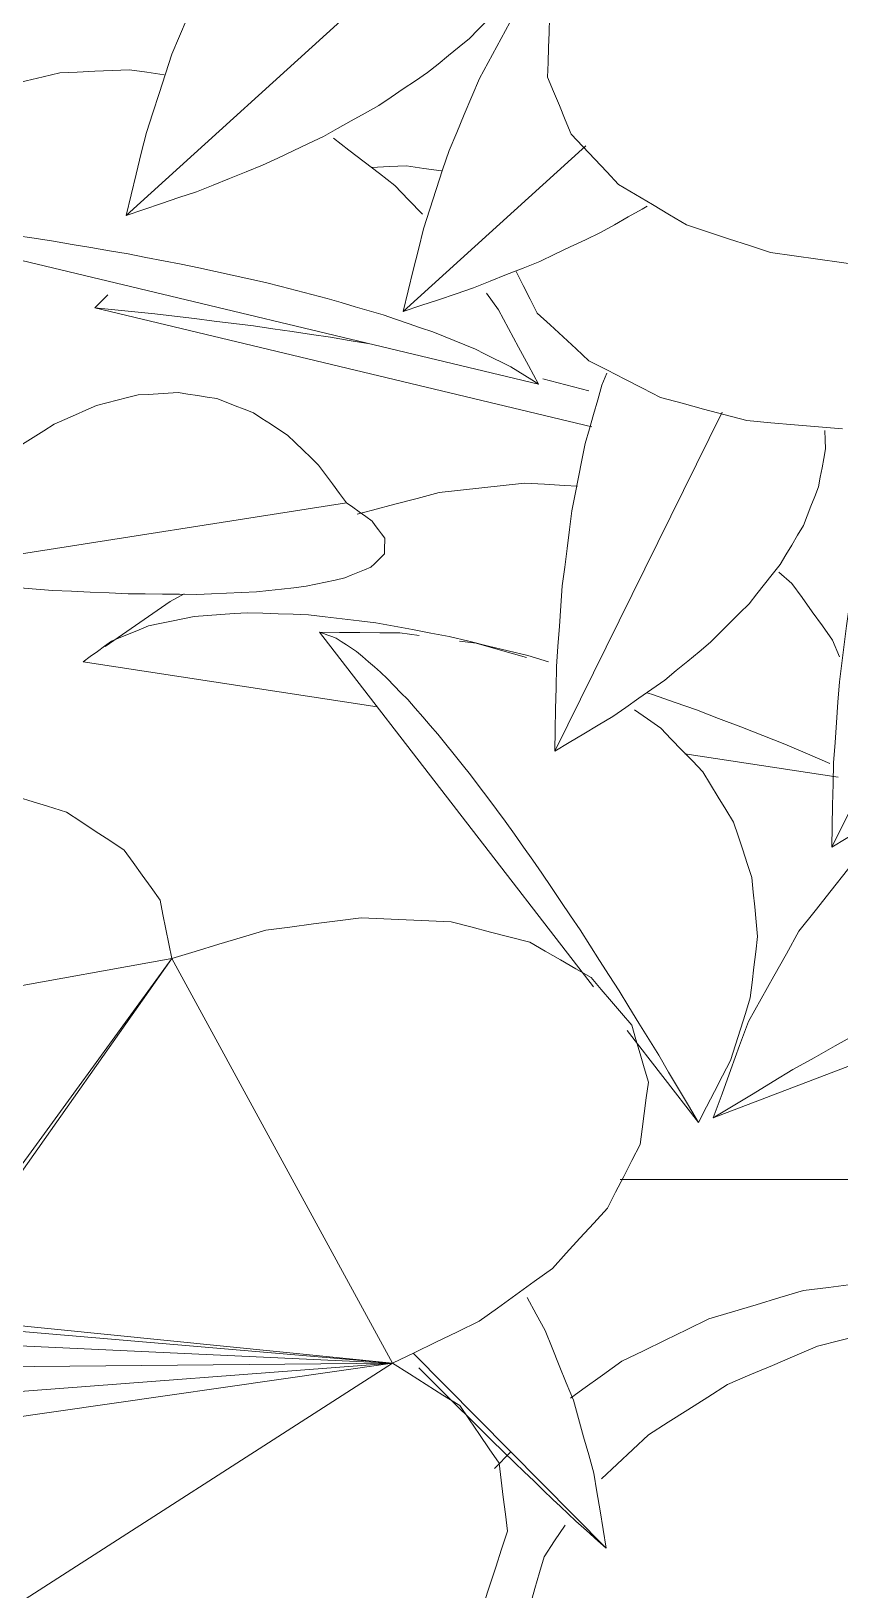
# Model space of a CAD drawing. Header units: metres. Extents: x 10.2 to 20.8, y -0.2 to 6.6.
# Drawn here: x 14.4222 to 14.4622, y 2.6225 to 2.6996 of the extents above; entities that cross this region are included whole.
import ezdxf

# ---------------------------------------------------------------- set-up
doc = ezdxf.new("R2010")
doc.units = ezdxf.units.M
for name, color, linetype, lineweight in [('Importações nas famílias', 250, 'Continuous', 5), ('Quadro estrutural', 7, 'Continuous', 5), ('Vegetação', 7, 'Continuous', 5)]:
    doc.layers.add(name, color=color, linetype=linetype, lineweight=lineweight)

# ---------------------------------------------------------------- blocks, each defined once
blk = doc.blocks.new('Planta_pergolado_12200 - plantas pergolado_skp_Component_12-V4431-Corte 3')
at = {"layer": 'Importações nas famílias'}
blk.add_line((14.440606, 2.68569), (14.449649, 2.693887), dxfattribs=at)
at = {"layer": 'Importações nas famílias', "flags": 128}
for points in [[(14.447984, 2.703056), (14.447514, 2.702386), (14.447043, 2.701715), (14.446573, 2.701045), (14.446102, 2.700375)], [(14.446102, 2.700375), (14.445673, 2.699586), (14.445244, 2.698797), (14.444814, 2.698008), (14.444385, 2.697219)], [(14.444385, 2.697219), (14.444008, 2.69633), (14.44363, 2.695441), (14.443252, 2.694552), (14.442874, 2.693663)], [(14.442874, 2.693663), (14.442557, 2.692695), (14.442239, 2.691726), (14.441922, 2.690758), (14.441604, 2.68979)], [(14.450376, 2.689602), (14.451059, 2.689985), (14.451742, 2.690369), (14.452425, 2.690752), (14.452684, 2.690897)], [(14.441604, 2.68979), (14.441355, 2.688765), (14.441105, 2.68774), (14.440855, 2.686715), (14.440606, 2.68569)], [(14.447359, 2.688173), (14.448113, 2.68853), (14.448867, 2.688888), (14.449622, 2.689245), (14.450376, 2.689602)], [(14.44409, 2.686864), (14.444907, 2.687191), (14.445724, 2.687519), (14.446541, 2.687846), (14.447359, 2.688173)], [(14.440606, 2.68569), (14.441477, 2.685984), (14.442348, 2.686277), (14.443219, 2.686571), (14.44409, 2.686864)]]:
    blk.add_lwpolyline(points, dxfattribs=at)
blk = doc.blocks.new('Planta_pergolado_12200 - plantas pergolado_skp_Component_16-V4433-Corte 3')
blk.add_blockref('Planta_pergolado_12200 - plantas pergolado_skp_Component_12-V4431-Corte 3', (0, 0))
blk = doc.blocks.new('Planta_pergolado_12200 - plantas pergolado_skp_Component_12-V4457-Corte 3')
at = {"layer": 'Importações nas famílias'}
for p, q in [((14.436956, 2.786267), (14.436455, 2.785731)), ((14.429076, 2.768365), (14.444368, 2.782225)), ((14.449106, 2.780632), (14.449337, 2.781078))]:
    blk.add_line(p, q, dxfattribs=at)
at = {"layer": 'Importações nas famílias', "flags": 128}
for points in [[(14.436455, 2.785731), (14.435984, 2.785061), (14.435514, 2.784391), (14.435043, 2.78372), (14.434573, 2.78305)], [(14.434573, 2.78305), (14.434144, 2.782261), (14.433714, 2.781472), (14.433285, 2.780683), (14.432856, 2.779894)], [(14.44778, 2.778861), (14.448112, 2.779304), (14.448443, 2.779746), (14.448774, 2.780189), (14.449106, 2.780632)], [(14.432856, 2.779894), (14.432478, 2.779005), (14.432101, 2.778116), (14.431723, 2.777227), (14.431345, 2.776338)], [(14.446071, 2.777121), (14.446498, 2.777556), (14.446926, 2.777991), (14.447353, 2.778426), (14.44778, 2.778861)], [(14.443996, 2.775431), (14.444515, 2.775853), (14.445034, 2.776276), (14.445552, 2.776698), (14.446071, 2.777121)], [(14.431345, 2.776338), (14.431028, 2.77537), (14.43071, 2.774402), (14.430393, 2.773433), (14.430075, 2.772465)], [(14.441579, 2.77381), (14.442183, 2.774216), (14.442788, 2.774621), (14.443392, 2.775026), (14.443996, 2.775431)], [(14.438847, 2.772277), (14.43953, 2.772661), (14.440213, 2.773044), (14.440896, 2.773427), (14.441579, 2.77381)], [(14.430075, 2.772465), (14.429826, 2.77144), (14.429576, 2.770415), (14.429326, 2.76939), (14.429076, 2.768365)], [(14.435829, 2.770848), (14.436584, 2.771205), (14.437338, 2.771563), (14.438092, 2.77192), (14.438847, 2.772277)], [(14.43256, 2.769539), (14.433378, 2.769867), (14.434195, 2.770194), (14.435012, 2.770521), (14.435829, 2.770848)], [(14.429076, 2.768365), (14.429947, 2.768659), (14.430818, 2.768952), (14.431689, 2.769246), (14.43256, 2.769539)]]:
    blk.add_lwpolyline(points, dxfattribs=at)
blk = doc.blocks.new('Planta_pergolado_12200 - plantas pergolado_skp_Component_17-V4470-Corte 3')
at = {"layer": 'Importações nas famílias', "flags": 128}
for points in [[(14.447752, 2.697279), (14.447777, 2.698014), (14.447802, 2.698749), (14.447826, 2.699484), (14.447851, 2.700219)], [(14.448916, 2.694469), (14.448625, 2.695171), (14.448334, 2.695874), (14.448043, 2.696576), (14.447752, 2.697279)], [(14.451261, 2.691979), (14.450675, 2.692601), (14.450088, 2.693224), (14.449502, 2.693846), (14.448916, 2.694469)], [(14.454629, 2.68998), (14.453787, 2.69048), (14.452945, 2.690979), (14.452103, 2.691479), (14.451261, 2.691979)], [(14.458789, 2.688608), (14.457749, 2.688951), (14.456709, 2.689294), (14.455669, 2.689637), (14.454629, 2.68998)], [(14.463459, 2.687956), (14.462292, 2.688119), (14.461124, 2.688282), (14.459957, 2.688445), (14.458789, 2.688608)]]:
    blk.add_lwpolyline(points, dxfattribs=at)
blk = doc.blocks.new('Planta_pergolado_12200 - plantas pergolado_skp_Component_16-V4471-Corte 3')
for name, p in [('Planta_pergolado_12200 - plantas pergolado_skp_Component_17-V4470-Corte 3', (0, 0)), ('Planta_pergolado_12200 - plantas pergolado_skp_Component_12-V4457-Corte 3', (-0.00218, -0.077922))]:
    blk.add_blockref(name, p)
blk = doc.blocks.new('Planta_pergolado_12200 - plantas pergolado_skp_Component_12-V4473-Corte 3')
at = {"layer": 'Importações nas famílias'}
for p, q in [((14.425991, 2.686527), (14.425345, 2.685882)), ((14.425345, 2.685882), (14.449945, 2.679997))]:
    blk.add_line(p, q, dxfattribs=at)
at = {"layer": 'Importações nas famílias', "flags": 128}
for points in [[(14.440766, 2.692897), (14.439907, 2.692858), (14.439049, 2.692819)], [(14.442494, 2.692648), (14.44163, 2.692773), (14.440766, 2.692897)], [(14.425345, 2.685882), (14.426332, 2.685779), (14.42732, 2.685676), (14.428308, 2.685573), (14.429295, 2.68547)], [(14.429295, 2.68547), (14.430272, 2.685348), (14.431248, 2.685225), (14.432224, 2.685103), (14.4332, 2.684981)], [(14.4332, 2.684981), (14.434154, 2.68484), (14.435108, 2.6847), (14.436062, 2.684559), (14.437016, 2.684419)], [(14.437016, 2.684419), (14.437936, 2.684262), (14.438857, 2.684105)], [(14.447509, 2.682367), (14.448272, 2.682172), (14.449034, 2.681977), (14.449797, 2.681781)]]:
    blk.add_lwpolyline(points, dxfattribs=at)
blk = doc.blocks.new('Planta_pergolado_12200 - plantas pergolado_skp_Component_12-V4475-Corte 3')
at = {"layer": 'Importações nas famílias'}
for p, q in [((14.464385, 2.677889), (14.464144, 2.677298)), ((14.461813, 2.659203), (14.468845, 2.673413))]:
    blk.add_line(p, q, dxfattribs=at)
at = {"layer": 'Importações nas famílias', "flags": 128}
for points in [[(14.464144, 2.677298), (14.463938, 2.676578), (14.463733, 2.675858), (14.463528, 2.675138), (14.463323, 2.674417)], [(14.463323, 2.674417), (14.463159, 2.673584), (14.462994, 2.672751), (14.46283, 2.671918), (14.462666, 2.671085)], [(14.462666, 2.671085), (14.462547, 2.670158), (14.462427, 2.669232), (14.462308, 2.668306), (14.462189, 2.667379)], [(14.472966, 2.668429), (14.473254, 2.668913), (14.473542, 2.669396), (14.47383, 2.66988), (14.474118, 2.670363)], [(14.471428, 2.666497), (14.471813, 2.66698), (14.472197, 2.667463), (14.472582, 2.667946), (14.472966, 2.668429)], [(14.462189, 2.667379), (14.462117, 2.666381), (14.462045, 2.665383), (14.461974, 2.664385), (14.461902, 2.663387)], [(14.46952, 2.664587), (14.469997, 2.665064), (14.470474, 2.665542), (14.470951, 2.666019), (14.471428, 2.666497)], [(14.467265, 2.662721), (14.467829, 2.663187), (14.468393, 2.663654), (14.468957, 2.66412), (14.46952, 2.664587)], [(14.461902, 2.663387), (14.46188, 2.662341), (14.461857, 2.661295), (14.461835, 2.660249), (14.461813, 2.659203)], [(14.464686, 2.660919), (14.465331, 2.66137), (14.465975, 2.66182), (14.46662, 2.66227), (14.467265, 2.662721)], [(14.461813, 2.659203), (14.462531, 2.659632), (14.463249, 2.660061), (14.463968, 2.66049), (14.464686, 2.660919)]]:
    blk.add_lwpolyline(points, dxfattribs=at)
blk = doc.blocks.new('Planta_pergolado_12200 - plantas pergolado_skp_Component_16-V4477-Corte 3')
for name in ['Planta_pergolado_12200 - plantas pergolado_skp_Component_12-V4473-Corte 3', 'Planta_pergolado_12200 - plantas pergolado_skp_Component_12-V4475-Corte 3']:
    blk.add_blockref(name, (0, 0))
blk = doc.blocks.new('Planta_pergolado_12200 - plantas pergolado_skp_Component_12-V4479-Corte 3')
at = {"layer": 'Importações nas famílias'}
for p, q in [((14.411635, 2.690635), (14.447308, 2.682102)), ((14.445326, 2.685778), (14.444728, 2.686603))]:
    blk.add_line(p, q, dxfattribs=at)
at = {"layer": 'Importações nas famílias', "flags": 128}
for points in [[(14.423621, 2.697495), (14.422787, 2.697294), (14.421953, 2.697092), (14.421119, 2.696891), (14.420285, 2.69669)], [(14.427057, 2.697651), (14.426198, 2.697612), (14.425339, 2.697573), (14.42448, 2.697534), (14.423621, 2.697495)], [(14.428785, 2.697402), (14.427921, 2.697526), (14.427057, 2.697651)], [(14.420285, 2.69669), (14.419496, 2.69633), (14.418706, 2.695971), (14.417916, 2.695612), (14.417127, 2.695253)], [(14.417127, 2.695253), (14.4164, 2.694744), (14.415674, 2.694236), (14.414947, 2.693727), (14.414221, 2.693219)], [(14.44019, 2.691928), (14.439432, 2.69251), (14.438673, 2.693093), (14.437915, 2.693675), (14.437157, 2.694257)], [(14.414221, 2.693219), (14.413574, 2.692573), (14.412928, 2.691927), (14.412282, 2.691281), (14.411635, 2.690635)], [(14.441563, 2.690504), (14.440876, 2.691216), (14.44019, 2.691928)], [(14.411635, 2.690635), (14.412623, 2.690532), (14.413611, 2.690429), (14.414598, 2.690326), (14.415586, 2.690223)], [(14.415586, 2.690223), (14.416562, 2.690101), (14.417538, 2.689979), (14.418515, 2.689856), (14.419491, 2.689734)], [(14.419491, 2.689734), (14.420445, 2.689594), (14.421398, 2.689453), (14.422352, 2.689313), (14.423306, 2.689172)], [(14.423306, 2.689172), (14.424227, 2.689016), (14.425148, 2.688859), (14.426069, 2.688702), (14.42699, 2.688545)], [(14.42699, 2.688545), (14.427867, 2.688373), (14.428745, 2.688202), (14.429623, 2.68803), (14.4305, 2.687858)], [(14.4305, 2.687858), (14.431325, 2.687674), (14.43215, 2.687489), (14.432975, 2.687305), (14.433799, 2.687121)], [(14.433799, 2.687121), (14.434562, 2.686925), (14.435325, 2.68673), (14.436087, 2.686535), (14.43685, 2.686339)], [(14.43685, 2.686339), (14.437542, 2.686136), (14.438234, 2.685932), (14.438926, 2.685728), (14.439618, 2.685524)], [(14.447308, 2.682102), (14.446812, 2.683021), (14.446317, 2.68394), (14.445821, 2.684859), (14.445326, 2.685778)], [(14.439618, 2.685524), (14.440232, 2.685314), (14.440846, 2.685103), (14.44146, 2.684893), (14.442074, 2.684683)], [(14.442074, 2.684683), (14.442603, 2.684469), (14.443131, 2.684254), (14.44366, 2.68404), (14.444189, 2.683826)], [(14.444189, 2.683826), (14.444627, 2.68361), (14.445064, 2.683394), (14.445502, 2.683178), (14.44594, 2.682962)], [(14.44594, 2.682962), (14.446282, 2.682747), (14.446624, 2.682532), (14.446966, 2.682317), (14.447308, 2.682102)]]:
    blk.add_lwpolyline(points, dxfattribs=at)
blk = doc.blocks.new('Planta_pergolado_12200 - plantas pergolado_skp_Component_12-V4480-Corte 3')
at = {"layer": 'Importações nas famílias'}
for p, q in [((14.450676, 2.682642), (14.450434, 2.682052)), ((14.448103, 2.663956), (14.456396, 2.680713))]:
    blk.add_line(p, q, dxfattribs=at)
at = {"layer": 'Importações nas famílias', "flags": 128}
for points in [[(14.450434, 2.682052), (14.450229, 2.681331), (14.450024, 2.680611), (14.449819, 2.679891), (14.449613, 2.679171)], [(14.461506, 2.678903), (14.461489, 2.679355), (14.461473, 2.679808)], [(14.449613, 2.679171), (14.449449, 2.678338), (14.449285, 2.677504), (14.449121, 2.676671), (14.448956, 2.675838)], [(14.461161, 2.677031), (14.461247, 2.677499), (14.461333, 2.677967), (14.46142, 2.678435), (14.461506, 2.678903)], [(14.460409, 2.675117), (14.460597, 2.675595), (14.460785, 2.676074), (14.460973, 2.676552), (14.461161, 2.677031)], [(14.448956, 2.675838), (14.448837, 2.674912), (14.448718, 2.673985), (14.448598, 2.673059), (14.448479, 2.672133)], [(14.459257, 2.673183), (14.459545, 2.673666), (14.459833, 2.67415), (14.460121, 2.674633), (14.460409, 2.675117)], [(14.457719, 2.67125), (14.458103, 2.671733), (14.458488, 2.672216), (14.458872, 2.6727), (14.459257, 2.673183)], [(14.448479, 2.672133), (14.448407, 2.671135), (14.448336, 2.670137), (14.448264, 2.669139), (14.448192, 2.668141)], [(14.455811, 2.66934), (14.456288, 2.669818), (14.456765, 2.670295), (14.457242, 2.670773), (14.457719, 2.67125)], [(14.453555, 2.667474), (14.454119, 2.667941), (14.454683, 2.668407), (14.455247, 2.668874), (14.455811, 2.66934)], [(14.448192, 2.668141), (14.44817, 2.667095), (14.448148, 2.666048), (14.448126, 2.665002), (14.448103, 2.663956)], [(14.450977, 2.665673), (14.451621, 2.666123), (14.452266, 2.666573), (14.452911, 2.667024), (14.453555, 2.667474)], [(14.448103, 2.663956), (14.448822, 2.664385), (14.44954, 2.664814), (14.450258, 2.665244), (14.450977, 2.665673)]]:
    blk.add_lwpolyline(points, dxfattribs=at)
blk = doc.blocks.new('Planta_pergolado_12200 - plantas pergolado_skp_Component_17-V4481-Corte 3')
at = {"layer": 'Importações nas famílias', "flags": 128}
for points in [[(14.447242, 2.685618), (14.446891, 2.686302), (14.446541, 2.686986), (14.446191, 2.687671)], [(14.449798, 2.683262), (14.449159, 2.683851), (14.44852, 2.68444), (14.447881, 2.685029), (14.447242, 2.685618)], [(14.453335, 2.681448), (14.452451, 2.681901), (14.451566, 2.682355), (14.450682, 2.682809), (14.449798, 2.683262)], [(14.457612, 2.680298), (14.456543, 2.680585), (14.455473, 2.680873), (14.454404, 2.68116), (14.453335, 2.681448)], [(14.462338, 2.679891), (14.461156, 2.679993), (14.459975, 2.680094), (14.458793, 2.680196), (14.457612, 2.680298)]]:
    blk.add_lwpolyline(points, dxfattribs=at)
blk = doc.blocks.new('Planta_pergolado_12200 - plantas pergolado_skp_Component_16-V4482-Corte 3')
for name in ['Planta_pergolado_12200 - plantas pergolado_skp_Component_17-V4481-Corte 3', 'Planta_pergolado_12200 - plantas pergolado_skp_Component_12-V4479-Corte 3', 'Planta_pergolado_12200 - plantas pergolado_skp_Component_12-V4480-Corte 3']:
    blk.add_blockref(name, (0, 0))
blk = doc.blocks.new('Planta_pergolado_12200 - plantas pergolado_skp_Component_12-V4495-Corte 3')
at = {"layer": 'Importações nas famílias'}
for p, q in [((14.459845, 2.67225), (14.459196, 2.672805)), ((14.429773, 2.67174), (14.429079, 2.671362)), ((14.462197, 2.668622), (14.461854, 2.669451)), ((14.446771, 2.668681), (14.447795, 2.668377)), ((14.424773, 2.66838), (14.43931, 2.666156)), ((14.454541, 2.663826), (14.462127, 2.662665))]:
    blk.add_line(p, q, dxfattribs=at)
at = {"layer": 'Importações nas famílias', "flags": 128}
for points in [[(14.446609, 2.677209), (14.445554, 2.677093), (14.444499, 2.676976), (14.443444, 2.67686), (14.442389, 2.676744)], [(14.449227, 2.677057), (14.448581, 2.677094), (14.447595, 2.677152), (14.446609, 2.677209)], [(14.442389, 2.676744), (14.44129, 2.676456), (14.440191, 2.676168), (14.439091, 2.675881), (14.438327, 2.675681)], [(14.461854, 2.669451), (14.461352, 2.67015), (14.460849, 2.67085), (14.460347, 2.67155), (14.459845, 2.67225)], [(14.429079, 2.671362), (14.428003, 2.670616), (14.426926, 2.669871), (14.42585, 2.669125)], [(14.428007, 2.670151), (14.42857, 2.670268), (14.429134, 2.670385), (14.429697, 2.670502), (14.43026, 2.670619)], [(14.43026, 2.670619), (14.430922, 2.670665), (14.431583, 2.670711), (14.432245, 2.670756), (14.432907, 2.670802)], [(14.432907, 2.670802), (14.433659, 2.670776), (14.434411, 2.670749), (14.435164, 2.670723), (14.435916, 2.670697)], [(14.435916, 2.670697), (14.436751, 2.670599), (14.437586, 2.670501), (14.43842, 2.670403), (14.439255, 2.670305)], [(14.439255, 2.670305), (14.440163, 2.670136), (14.441071, 2.669967), (14.441979, 2.669799), (14.442887, 2.66963)], [(14.426171, 2.669402), (14.42663, 2.669589), (14.427089, 2.669776), (14.427548, 2.669963), (14.428007, 2.670151)], [(14.442887, 2.66963), (14.443858, 2.669393), (14.444829, 2.669155), (14.4458, 2.668918), (14.446771, 2.668681)], [(14.424773, 2.66838), (14.425123, 2.668635), (14.425472, 2.668891), (14.425822, 2.669146), (14.426171, 2.669402)], [(14.452684, 2.666841), (14.452993, 2.666735), (14.454057, 2.666369), (14.455122, 2.666003)], [(14.455122, 2.666003), (14.456215, 2.665578), (14.457308, 2.665153), (14.458402, 2.664728), (14.459495, 2.664303)], [(14.459495, 2.664303), (14.460606, 2.663825), (14.461716, 2.663346)]]:
    blk.add_lwpolyline(points, dxfattribs=at)
blk = doc.blocks.new('Planta_pergolado_12200 - plantas pergolado_skp_Component_12-V4496-Corte 3')
at = {"layer": 'Importações nas famílias'}
for p, q in [((14.445926, 2.629321), (14.445125, 2.628497)), ((14.438554, 2.614807), (14.446887, 2.618044)), ((14.43885, 2.615969), (14.438554, 2.614807))]:
    blk.add_line(p, q, dxfattribs=at)
at = {"layer": 'Importações nas famílias', "flags": 128}
for points in [[(14.465363, 2.63793), (14.464126, 2.637768), (14.462889, 2.637607), (14.461653, 2.637446), (14.460416, 2.637285)], [(14.460416, 2.637285), (14.459245, 2.636938), (14.458074, 2.63659), (14.456903, 2.636242), (14.455732, 2.635895)], [(14.455732, 2.635895), (14.454654, 2.635369), (14.453576, 2.634843), (14.452498, 2.634317), (14.45142, 2.633791)], [(14.45142, 2.633791), (14.45046, 2.633099), (14.4495, 2.632407), (14.448884, 2.631962)], [(14.442889, 2.61721), (14.443993, 2.617788), (14.445097, 2.618367), (14.446202, 2.618946), (14.446905, 2.619314)], [(14.438554, 2.614807), (14.439638, 2.615408), (14.440721, 2.616009), (14.441805, 2.616609), (14.442889, 2.61721)]]:
    blk.add_lwpolyline(points, dxfattribs=at)
blk = doc.blocks.new('Planta_pergolado_12200 - plantas pergolado_skp_Component_16-V4500-Corte 3')
for name in ['Planta_pergolado_12200 - plantas pergolado_skp_Component_12-V4495-Corte 3', 'Planta_pergolado_12200 - plantas pergolado_skp_Component_12-V4496-Corte 3']:
    blk.add_blockref(name, (0, 0))
blk = doc.blocks.new('Planta_pergolado_12200 - plantas pergolado_skp_-V4512-Corte 3')
blk.add_blockref('Planta_pergolado_12200 - plantas pergolado_skp_Component_16-V4500-Corte 3', (0, 0))
blk = doc.blocks.new('Planta_pergolado_12200 - plantas pergolado_skp_-V4513-Corte 3')
for name in ['Planta_pergolado_12200 - plantas pergolado_skp_-V4512-Corte 3', 'Planta_pergolado_12200 - plantas pergolado_skp_Component_16-V4471-Corte 3', 'Planta_pergolado_12200 - plantas pergolado_skp_Component_16-V4433-Corte 3', 'Planta_pergolado_12200 - plantas pergolado_skp_Component_16-V4482-Corte 3', 'Planta_pergolado_12200 - plantas pergolado_skp_Component_16-V4477-Corte 3']:
    blk.add_blockref(name, (0, 0))
blk = doc.blocks.new('Planta_pergolado_12200 - plantas pergolado_skp_-V4514-Corte 3')
blk.add_blockref('Planta_pergolado_12200 - plantas pergolado_skp_-V4513-Corte 3', (0, 0))
blk = doc.blocks.new('Planta_pergolado_12200 - plantas pergolado_skp_Component_12-V4916-Corte 3')
at = {"layer": 'Importações nas famílias'}
for p, q in [((14.436458, 2.669841), (14.450029, 2.652305)), ((14.441388, 2.669673), (14.440446, 2.669801)), ((14.444213, 2.669289), (14.443385, 2.669402)), ((14.451695, 2.650152), (14.455214, 2.645604))]:
    blk.add_line(p, q, dxfattribs=at)
at = {"layer": 'Importações nas famílias', "flags": 128}
for points in [[(14.440446, 2.669801), (14.439449, 2.669811), (14.438452, 2.669821), (14.437455, 2.669831), (14.436458, 2.669841)], [(14.436458, 2.669841), (14.436666, 2.669768), (14.436874, 2.669694), (14.437081, 2.669621), (14.437289, 2.669548)], [(14.437289, 2.669548), (14.437542, 2.669383), (14.437795, 2.669218), (14.438049, 2.669053), (14.438302, 2.668888)], [(14.438302, 2.668888), (14.438598, 2.668633), (14.438895, 2.668379), (14.439191, 2.668124), (14.439487, 2.667869)], [(14.446703, 2.668591), (14.445943, 2.668804), (14.445078, 2.669047), (14.444213, 2.669289)], [(14.439487, 2.667869), (14.439823, 2.667528), (14.440159, 2.667187), (14.440495, 2.666845), (14.440831, 2.666504)], [(14.440831, 2.666504), (14.441203, 2.666079), (14.441575, 2.665655), (14.441947, 2.66523), (14.442318, 2.664805)], [(14.453352, 2.665101), (14.452699, 2.665554), (14.452047, 2.666006)], [(14.455438, 2.66293), (14.454916, 2.663473), (14.454395, 2.664015), (14.453873, 2.664558), (14.453352, 2.665101)], [(14.442318, 2.664805), (14.442722, 2.664303), (14.443126, 2.6638), (14.443529, 2.663297), (14.443933, 2.662794)], [(14.443933, 2.662794), (14.444364, 2.662218), (14.444795, 2.661643), (14.445226, 2.661067), (14.445657, 2.660491)], [(14.456952, 2.660448), (14.456573, 2.661069), (14.456195, 2.661689), (14.455816, 2.662309), (14.455438, 2.66293)], [(14.445657, 2.660491), (14.44611, 2.659849), (14.446564, 2.659207), (14.447017, 2.658565), (14.447471, 2.657923)], [(14.457859, 2.657715), (14.457633, 2.658399), (14.457406, 2.659082), (14.457179, 2.659765), (14.456952, 2.660448)], [(14.447471, 2.657923), (14.447942, 2.657222), (14.448413, 2.656521), (14.448884, 2.655819), (14.449355, 2.655118)], [(14.458138, 2.654794), (14.458069, 2.655525), (14.457999, 2.656255), (14.457929, 2.656985), (14.457859, 2.657715)], [(14.449355, 2.655118), (14.449838, 2.654365), (14.450321, 2.653613), (14.450804, 2.65286), (14.451288, 2.652107)], [(14.457782, 2.651755), (14.457871, 2.652515), (14.45796, 2.653275), (14.458049, 2.654035), (14.458138, 2.654794)], [(14.451288, 2.652107), (14.451778, 2.651311), (14.452268, 2.650516), (14.452758, 2.64972), (14.453248, 2.648924)], [(14.4568, 2.648667), (14.457046, 2.649439), (14.457291, 2.650211), (14.457537, 2.650983), (14.457782, 2.651755)], [(14.453248, 2.648924), (14.453739, 2.648094), (14.454231, 2.647264), (14.454722, 2.646434), (14.455214, 2.645604)], [(14.455214, 2.645604), (14.45561, 2.64637), (14.456007, 2.647135), (14.456403, 2.647901), (14.4568, 2.648667)]]:
    blk.add_lwpolyline(points, dxfattribs=at)
blk = doc.blocks.new('Planta_pergolado_12200 - plantas pergolado_skp_Component_17-V4921-Corte 3')
at = {"layer": 'Importações nas famílias', "flags": 128}
for points in [[(14.461101, 2.63454), (14.462274, 2.634835), (14.463448, 2.635131), (14.464621, 2.635426), (14.465794, 2.635722)], [(14.456649, 2.632642), (14.457762, 2.633116), (14.458875, 2.633591), (14.459988, 2.634065), (14.461101, 2.63454)], [(14.452744, 2.630156), (14.45372, 2.630777), (14.454696, 2.631399), (14.455673, 2.63202), (14.456649, 2.632642)], [(14.450423, 2.627978), (14.451197, 2.628704), (14.45197, 2.62943), (14.452744, 2.630156)], [(14.447579, 2.624128), (14.448097, 2.624909), (14.448614, 2.62569)], [(14.446672, 2.620996), (14.446899, 2.621779), (14.447125, 2.622562), (14.447352, 2.623345), (14.447579, 2.624128)]]:
    blk.add_lwpolyline(points, dxfattribs=at)
blk = doc.blocks.new('Planta_pergolado_12200 - plantas pergolado_skp_Component_16-V4922-Corte 3')
for name in ['Planta_pergolado_12200 - plantas pergolado_skp_Component_12-V4916-Corte 3', 'Planta_pergolado_12200 - plantas pergolado_skp_Component_17-V4921-Corte 3']:
    blk.add_blockref(name, (0, 0))
blk = doc.blocks.new('Planta_pergolado_12200 - plantas pergolado_skp_Component_12-V4924-Corte 3')
at = {"layer": 'Importações nas famílias'}
blk.add_line((14.437801, 2.676241), (14.41507, 2.67268), dxfattribs=at)
at = {"layer": 'Importações nas famílias', "flags": 128}
for points in [[(14.425431, 2.681049), (14.424909, 2.680818), (14.424386, 2.680587), (14.423863, 2.680357), (14.423341, 2.680126)], [(14.427485, 2.68157), (14.426971, 2.68144), (14.426458, 2.681309), (14.425945, 2.681179), (14.425431, 2.681049)], [(14.429477, 2.681683), (14.428979, 2.681655), (14.428481, 2.681626), (14.427983, 2.681598), (14.427485, 2.68157)], [(14.431388, 2.681387), (14.43091, 2.681461), (14.430433, 2.681535), (14.429955, 2.681609), (14.429477, 2.681683)], [(14.433195, 2.680684), (14.432743, 2.68086), (14.432292, 2.681035), (14.43184, 2.681211), (14.431388, 2.681387)], [(14.434878, 2.679584), (14.434458, 2.679859), (14.434037, 2.680134), (14.433616, 2.680409), (14.433195, 2.680684)], [(14.423341, 2.680126), (14.422815, 2.679797), (14.422288, 2.679468), (14.421762, 2.679139), (14.421236, 2.678811)], [(14.436419, 2.678097), (14.436034, 2.678469), (14.435649, 2.678841), (14.435264, 2.679212), (14.434878, 2.679584)], [(14.421236, 2.678811), (14.420712, 2.678387), (14.420188, 2.677964), (14.419664, 2.677541), (14.419141, 2.677118)], [(14.437801, 2.676241), (14.437455, 2.676705), (14.43711, 2.677169), (14.436765, 2.677633), (14.436419, 2.678097)], [(14.419141, 2.677118), (14.418625, 2.676605), (14.418109, 2.676093), (14.417593, 2.67558), (14.417078, 2.675067)], [(14.439066, 2.675331), (14.43875, 2.675558), (14.438433, 2.675786), (14.438117, 2.676014), (14.437801, 2.676241)], [(14.417078, 2.675067), (14.416576, 2.67447), (14.416074, 2.673874), (14.415572, 2.673277), (14.41507, 2.67268)], [(14.439697, 2.674484), (14.439539, 2.674696), (14.439381, 2.674907), (14.439224, 2.675119), (14.439066, 2.675331)], [(14.439678, 2.673722), (14.439683, 2.673913), (14.439687, 2.674103), (14.439692, 2.674294), (14.439697, 2.674484)], [(14.439011, 2.673062), (14.439178, 2.673227), (14.439344, 2.673392), (14.439511, 2.673557), (14.439678, 2.673722)], [(14.41507, 2.67268), (14.416114, 2.672566), (14.417158, 2.672453), (14.418201, 2.672339), (14.419245, 2.672225)], [(14.435808, 2.672108), (14.436283, 2.672211), (14.436759, 2.672314), (14.437235, 2.672417), (14.437711, 2.67252)], [(14.437711, 2.67252), (14.438036, 2.672656), (14.438361, 2.672791), (14.438686, 2.672927), (14.439011, 2.673062)], [(14.419245, 2.672225), (14.420247, 2.672146), (14.421248, 2.672067), (14.42225, 2.671987), (14.423251, 2.671908)], [(14.423251, 2.671908), (14.424187, 2.671865), (14.425123, 2.671821), (14.426059, 2.671778), (14.426994, 2.671735)], [(14.430386, 2.671711), (14.431126, 2.671742), (14.431866, 2.671774), (14.432607, 2.671805), (14.433347, 2.671836)], [(14.433347, 2.671836), (14.433962, 2.671904), (14.434577, 2.671972), (14.435192, 2.67204), (14.435808, 2.672108)], [(14.426994, 2.671735), (14.427842, 2.671729), (14.42869, 2.671723), (14.429538, 2.671717), (14.430386, 2.671711)]]:
    blk.add_lwpolyline(points, dxfattribs=at)
blk = doc.blocks.new('Planta_pergolado_12200 - plantas pergolado_skp_Component_12-V4895-Corte 3')
at = {"layer": 'Importações nas famílias'}
blk.add_line((14.499964, 2.548837), (14.490415, 2.558482), dxfattribs=at)
at = {"layer": 'Importações nas famílias', "flags": 128}
for points in [[(14.49694, 2.559605), (14.496497, 2.56042), (14.496055, 2.561235)], [(14.498338, 2.556155), (14.497989, 2.557017), (14.497639, 2.55788), (14.497289, 2.558743), (14.49694, 2.559605)], [(14.490684, 2.557757), (14.491311, 2.557134), (14.491938, 2.556511), (14.492565, 2.555888), (14.493192, 2.555265)], [(14.49935, 2.552552), (14.499097, 2.553453), (14.498844, 2.554353), (14.498591, 2.555254), (14.498338, 2.556155)], [(14.493192, 2.555265), (14.49375, 2.554719), (14.494308, 2.554173), (14.494865, 2.553626), (14.495423, 2.55308)], [(14.495423, 2.55308), (14.495898, 2.552623), (14.496373, 2.552167), (14.496848, 2.55171), (14.497323, 2.551253)], [(14.499964, 2.548837), (14.499811, 2.549765), (14.499657, 2.550694), (14.499504, 2.551623), (14.49935, 2.552552)], [(14.497323, 2.551253), (14.497705, 2.550897), (14.498086, 2.55054), (14.498467, 2.550184), (14.498849, 2.549828)], [(14.498849, 2.549828), (14.499128, 2.54958), (14.499407, 2.549332), (14.499685, 2.549084), (14.499964, 2.548837)]]:
    blk.add_lwpolyline(points, dxfattribs=at)
blk = doc.blocks.new('Planta_pergolado_12200 - plantas pergolado_skp_Component_17-V4927-Corte 3')
at = {"layer": 'Importações nas famílias'}
for p, q in [((14.429153, 2.653711), (14.392877, 2.647146)), ((14.416381, 2.636166), (14.429153, 2.653711)), ((14.429153, 2.653711), (14.416705, 2.636047)), ((14.44008, 2.633696), (14.429153, 2.653711)), ((14.416705, 2.636047), (14.44008, 2.633696)), ((14.417993, 2.635574), (14.44008, 2.633696)), ((14.419188, 2.634669), (14.44008, 2.633696)), ((14.44008, 2.633696), (14.410558, 2.61476)), ((14.419628, 2.63077), (14.44008, 2.633696)), ((14.419884, 2.633512), (14.44008, 2.633696)), ((14.420034, 2.632182), (14.44008, 2.633696))]:
    blk.add_line(p, q, dxfattribs=at)
at = {"layer": 'Importações nas famílias', "flags": 128}
for points in [[(14.420213, 2.662106), (14.421146, 2.661816), (14.422079, 2.661525), (14.423012, 2.661235), (14.423945, 2.660944)], [(14.423945, 2.660944), (14.424658, 2.660475), (14.425371, 2.660005), (14.426084, 2.659535), (14.426797, 2.659066)], [(14.426797, 2.659066), (14.427241, 2.658449), (14.427685, 2.657832), (14.428129, 2.657215), (14.428573, 2.656598)], [(14.428573, 2.656598), (14.428718, 2.655877), (14.428863, 2.655155), (14.429008, 2.654433), (14.429153, 2.653711)], [(14.433816, 2.655105), (14.434995, 2.655259), (14.436174, 2.655413), (14.437354, 2.655567), (14.438533, 2.655722)], [(14.438533, 2.655722), (14.439646, 2.655671), (14.440758, 2.655621), (14.441871, 2.65557), (14.442983, 2.65552)], [(14.429153, 2.653711), (14.430319, 2.654059), (14.431484, 2.654408), (14.43265, 2.654756), (14.433816, 2.655105)], [(14.442983, 2.65552), (14.443953, 2.655268), (14.444923, 2.655016), (14.445893, 2.654764), (14.446864, 2.654512)], [(14.446864, 2.654512), (14.447625, 2.654076), (14.448386, 2.65364), (14.449148, 2.653204), (14.449909, 2.652768)], [(14.449909, 2.652768), (14.45041, 2.652178), (14.450911, 2.651587), (14.451412, 2.650997), (14.451913, 2.650406)], [(14.451913, 2.650406), (14.452119, 2.649702), (14.452325, 2.648997), (14.452531, 2.648293), (14.452737, 2.647588)], [(14.452737, 2.647588), (14.452635, 2.646817), (14.452532, 2.646046), (14.45243, 2.645275), (14.452327, 2.644505)], [(14.452327, 2.644505), (14.451923, 2.64372), (14.451519, 2.642936), (14.451115, 2.642151), (14.45071, 2.641367)], [(14.45071, 2.641367), (14.450032, 2.640622), (14.449353, 2.639877), (14.448675, 2.639133), (14.447996, 2.638388)], [(14.447996, 2.638388), (14.44709, 2.637734), (14.446184, 2.63708), (14.445277, 2.636426), (14.444371, 2.635772)], [(14.444371, 2.635772), (14.443298, 2.635253), (14.442226, 2.634734), (14.441153, 2.634215), (14.44008, 2.633696)], [(14.44008, 2.633696), (14.440911, 2.633172), (14.441742, 2.632649), (14.442572, 2.632125), (14.443403, 2.631602)], [(14.443403, 2.631602), (14.44389, 2.63089), (14.444378, 2.630179), (14.444865, 2.629467), (14.445353, 2.628756)], [(14.445353, 2.628756), (14.445456, 2.627917), (14.445558, 2.627078), (14.445661, 2.62624), (14.445764, 2.625401)], [(14.445764, 2.625401), (14.445473, 2.624506), (14.445182, 2.623612), (14.444891, 2.622718), (14.4446, 2.621824)]]:
    blk.add_lwpolyline(points, dxfattribs=at)
blk = doc.blocks.new('Planta_pergolado_12200 - plantas pergolado_skp_Component_16-V4928-Corte 3')
for name, p in [('Planta_pergolado_12200 - plantas pergolado_skp_Component_12-V4924-Corte 3', (0, 0)), ('Planta_pergolado_12200 - plantas pergolado_skp_Component_17-V4927-Corte 3', (0, 0)), ('Planta_pergolado_12200 - plantas pergolado_skp_Component_12-V4895-Corte 3', (-0.049311, 0.075709))]:
    blk.add_blockref(name, p)
blk = doc.blocks.new('Planta_pergolado_12200 - plantas pergolado_skp_Component_12-V4989-Corte 3')
at = {"layer": 'Importações nas famílias'}
for p, q in [((14.472527, 2.665983), (14.471571, 2.665533)), ((14.477473, 2.656934), (14.478623, 2.657395)), ((14.455946, 2.645826), (14.476366, 2.653639))]:
    blk.add_line(p, q, dxfattribs=at)
at = {"layer": 'Importações nas famílias', "flags": 128}
for points in [[(14.471571, 2.665533), (14.470482, 2.664803), (14.469392, 2.664073), (14.468303, 2.663342), (14.467214, 2.662612)], [(14.467214, 2.662612), (14.466258, 2.661732), (14.465302, 2.660853), (14.464346, 2.659973), (14.463391, 2.659093)], [(14.463391, 2.659093), (14.462591, 2.658084), (14.461791, 2.657075), (14.460991, 2.656066), (14.460191, 2.655057)], [(14.472906, 2.654933), (14.474048, 2.655433), (14.47519, 2.655933), (14.476332, 2.656433), (14.477473, 2.656934)], [(14.460191, 2.655057), (14.459566, 2.653943), (14.45894, 2.652829), (14.458315, 2.651714), (14.45769, 2.6506)], [(14.468421, 2.652797), (14.469542, 2.653331), (14.470664, 2.653865), (14.471785, 2.654399), (14.472906, 2.654933)], [(14.464067, 2.650551), (14.465156, 2.651112), (14.466244, 2.651674), (14.467332, 2.652235), (14.468421, 2.652797)], [(14.45769, 2.6506), (14.457254, 2.649407), (14.456818, 2.648213), (14.456382, 2.647019), (14.455946, 2.645826)], [(14.459893, 2.648218), (14.460937, 2.648801), (14.46198, 2.649384), (14.463024, 2.649968), (14.464067, 2.650551)], [(14.455946, 2.645826), (14.456933, 2.646424), (14.457919, 2.647022), (14.458906, 2.64762), (14.459893, 2.648218)]]:
    blk.add_lwpolyline(points, dxfattribs=at)
blk = doc.blocks.new('Planta_pergolado_12200 - plantas pergolado_skp_Component_16-V4993-Corte 3')
blk.add_blockref('Planta_pergolado_12200 - plantas pergolado_skp_Component_12-V4989-Corte 3', (0, 0))
blk = doc.blocks.new('Planta_pergolado_12200 - plantas pergolado_skp_-V4994-Corte 3')
blk.add_blockref('Planta_pergolado_12200 - plantas pergolado_skp_Component_16-V4993-Corte 3', (0, 0))
blk = doc.blocks.new('Planta_pergolado_12200 - plantas pergolado_skp_-V4995-Corte 3')
for name in ['Planta_pergolado_12200 - plantas pergolado_skp_-V4994-Corte 3', 'Planta_pergolado_12200 - plantas pergolado_skp_Component_16-V4928-Corte 3', 'Planta_pergolado_12200 - plantas pergolado_skp_Component_16-V4922-Corte 3']:
    blk.add_blockref(name, (0, 0))
blk = doc.blocks.new('Planta_pergolado_12200 - plantas pergolado_skp_-V5113-Corte 3')
blk.add_blockref('Planta_pergolado_12200 - plantas pergolado_skp_-V4995-Corte 3', (0, 0))
blk = doc.blocks.new('Planta_pergolado_12200 - Planta_pergolado_12200-V5114-Corte 3')
for name in ['Planta_pergolado_12200 - plantas pergolado_skp_-V4514-Corte 3', 'Planta_pergolado_12200 - plantas pergolado_skp_-V5113-Corte 3']:
    blk.add_blockref(name, (0, 0))
blk = doc.blocks.new('Tram - Tram-V5116-Corte 3')
at = {"layer": 'Quadro estrutural', "color": 250}
blk.add_line((14.466624, 2.642776), (14.451338, 2.642776), dxfattribs=at)

msp = doc.modelspace()

# ---------------------------------------------------------------- block references
at = {"layer": 'Quadro estrutural', "color": 250}
msp.add_blockref('Tram - Tram-V5116-Corte 3', (0, 0), dxfattribs=at)
at = {"layer": 'Vegetação', "color": 250}
msp.add_blockref('Planta_pergolado_12200 - Planta_pergolado_12200-V5114-Corte 3', (0, 0), dxfattribs=at)

doc.saveas('drawing.dxf')
